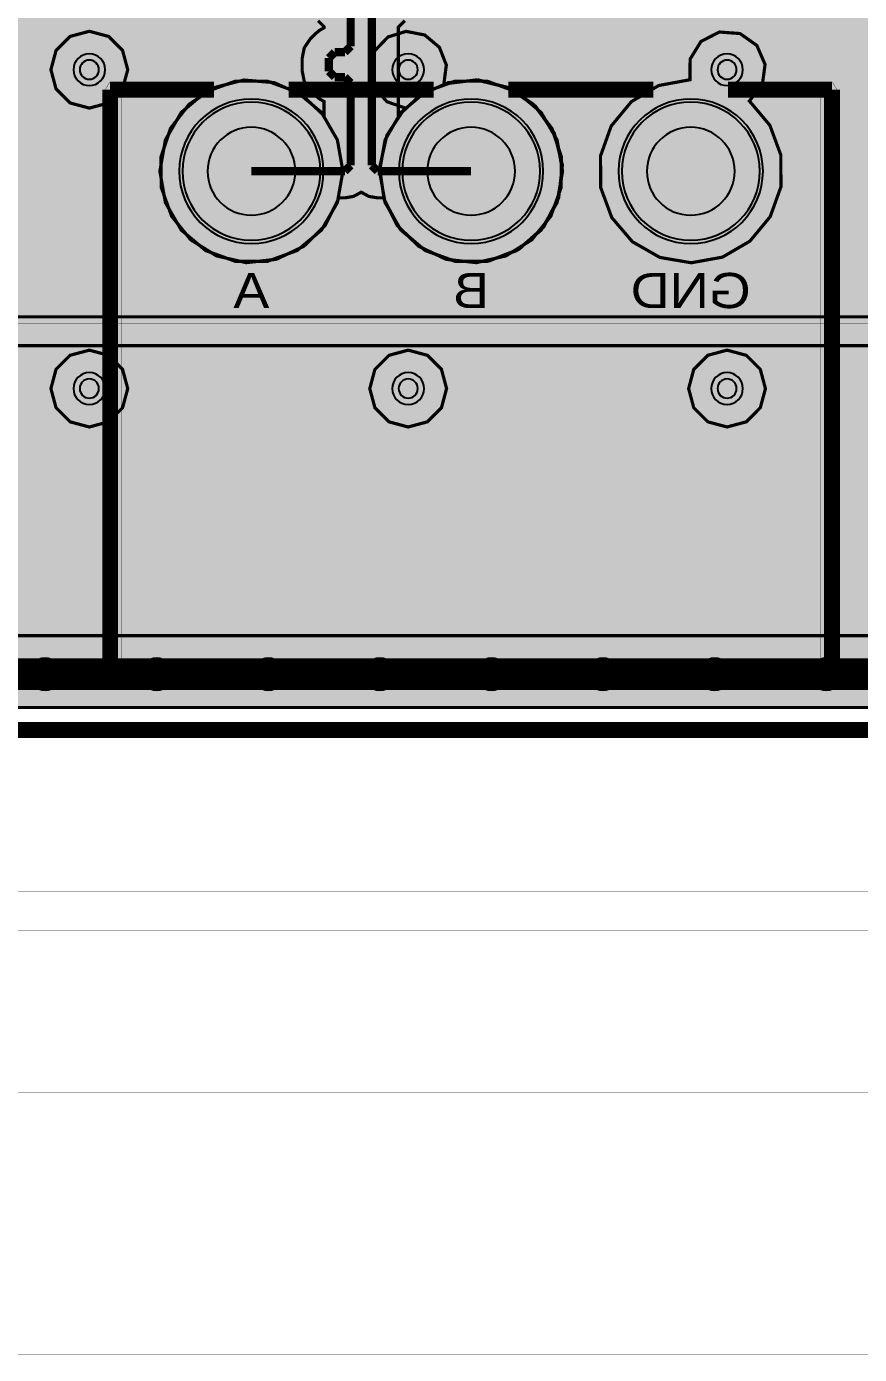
# Model space of a CAD drawing. Header units: millimetres. Extents: x -61 to 56, y -72 to 70.
# Drawn here: x -15.08 to -1.81, y -72.45 to -51.29 of the extents above; entities that cross this region are included whole.
import ezdxf
from ezdxf.enums import TextEntityAlignment as Align

# ---------------------------------------------------------------- set-up
doc = ezdxf.new("R2010")
doc.units = ezdxf.units.MM
doc.header["$MEASUREMENT"] = 0
for name, color, linetype, true_color in [('02GND', 7, 'Continuous', 0x999966), ('03POWER', 7, 'Continuous', 0x008000), ('Board-Outline-Layer', 7, 'Continuous', 0xff00ff), ('Bottom-Layer', 7, 'Continuous', 0x0000ff), ('Bottom-Paste-Mask-Layer', 7, 'Continuous', 0x800000), ('Bottom-Silkscreen-Layer', 7, 'Continuous', 0x66cc33), ('Bottom-Solder-Mask-Layer', 7, 'Continuous', 0xaa00ff), ('Document-Layer', 7, 'Continuous', 0xffffff), ('Hole-Layer', 7, 'Continuous', 0x222222), ('Multi-Layer', 7, 'Continuous', 0xc0c0c0), ('Top-Layer', 7, 'Continuous', 0xff0000), ('Top-Paste-Mask-Layer', 7, 'Continuous', 0x808080), ('Top-Silkscreen-Layer', 7, 'Continuous', 0xffcc00), ('Top-Solder-Mask-Layer', 7, 'Continuous', 0x800080)]:
    doc.layers.add(name, color=color, linetype=linetype, true_color=true_color)
doc.styles.get("Standard").update_dxf_attribs({"font": 'arial.ttf'})

msp = doc.modelspace()

# ---------------------------------------------------------------- hatches: boundary and pattern name
at = {"layer": '02GND'}
for points in [[(-49.642, 52.153), (49.642, 52.153), (49.642, -62.142), (-49.642, -62.142)], [(-12.958, -53.6), (-12.87, -54.099), (-12.617, -54.537), (-12.229, -54.863), (-11.753, -55.036), (-11.247, -55.036), (-10.771, -54.863), (-10.383, -54.537), (-10.13, -54.099), (-10.042, -53.6), (-10.13, -53.101), (-10.383, -52.663), (-10.771, -52.337), (-11.247, -52.164), (-11.753, -52.164), (-12.229, -52.337), (-12.617, -52.663), (-12.87, -53.101)], [(-9.458, -53.6), (-9.37, -54.099), (-9.117, -54.537), (-8.729, -54.863), (-8.253, -55.036), (-7.747, -55.036), (-7.271, -54.863), (-6.883, -54.537), (-6.63, -54.099), (-6.542, -53.6), (-6.63, -53.101), (-6.883, -52.663), (-7.271, -52.337), (-7.747, -52.164), (-8.253, -52.164), (-8.729, -52.337), (-9.117, -52.663), (-9.37, -53.101)]]:
    msp.add_hatch(color=256, dxfattribs=at).paths.add_polyline_path(points)
at = {"layer": '03POWER'}
for points in [[(48.499, -56.042), (48.581, -56.348), (48.806, -56.572), (49.112, -56.654), (49.418, -56.571), (49.642, -56.346), (49.642, -62.142), (44.192, -62.142), (44.393, -61.957), (44.493, -61.703), (44.472, -61.43), (45.189, -61.704), (45.95, -61.804), (46.713, -61.727), (47.438, -61.475), (48.085, -61.064), (48.62, -60.514), (49.014, -59.855), (49.245, -59.123), (49.302, -58.358), (49.18, -57.601), (48.887, -56.892), (48.438, -56.269), (47.858, -55.767), (47.177, -55.412), (46.434, -55.224), (45.666, -55.212), (44.917, -55.378), (44.226, -55.712), (43.631, -56.196), (43.164, -56.805), (42.849, -57.504), (42.704, -58.258), (42.737, -59.024), (42.946, -59.763), (43.32, -60.433), (43.838, -60.999), (-43.362, -60.999), (-43.621, -61.056), (-43.831, -61.218), (-43.953, -61.453), (-43.964, -61.718), (-43.863, -61.963), (-43.667, -62.142), (-49.642, -62.142), (-49.642, -56.582), (-49.433, -56.797), (-49.148, -56.888), (-48.853, -56.832), (-49.162, -57.541), (-49.298, -58.303), (-49.253, -59.075), (-49.03, -59.816), (-48.641, -60.484), (-48.107, -61.044), (-47.458, -61.464), (-46.728, -61.722), (-45.959, -61.803), (-45.192, -61.703), (-44.469, -61.428), (-43.83, -60.992), (-43.31, -60.419), (-42.937, -59.741), (-42.732, -58.995), (-42.707, -58.222), (-42.861, -57.464), (-43.188, -56.763), (-43.668, -56.157), (-44.277, -55.679), (-44.979, -55.356), (-45.738, -55.205), (-46.511, -55.234), (-47.256, -55.443), (-47.932, -55.818), (-48.502, -56.341), (-48.5, -56.309), (-48.499, -56.277), (-48.499, 51.315), (-19.403, 51.315), (-19.629, 51.144), (-19.755, 50.889), (-19.751, 50.604), (-19.619, 50.352), (-19.388, 50.187), (-19.658, 49.977), (-19.773, 49.655), (-19.698, 49.322), (-19.455, 49.081), (-19.684, 48.858), (-19.769, 48.551), (-19.689, 48.242), (-19.463, 48.016), (-19.155, 47.934), (-18.847, 48.018), (-18.624, 48.246), (-18.545, 48.556), (-18.633, 48.863), (-18.864, 49.083), (-18.625, 49.324), (-18.551, 49.655), (-18.665, 49.975), (-18.931, 50.185), (-18.698, 50.349), (-18.565, 50.601), (-18.56, 50.887), (-18.685, 51.143), (-18.912, 51.315), (48.426, 51.315), (48.499, 51.242)], [(22.849, 14.008), (22.931, 13.703), (23.153, 13.479), (23.457, 13.396), (23.763, 13.475), (23.763, -5.557), (23.538, -5.683), (23.384, -5.89), (23.33, -6.142), (23.384, -6.394), (23.538, -6.602), (23.763, -6.727), (23.763, -10.399), (23.491, -10.504), (23.299, -10.723), (23.23, -11.006), (23.299, -11.289), (23.491, -11.508), (23.763, -11.613), (23.763, -18.066), (15.932, -25.896), (-24.557, -25.896), (-24.694, -25.924), (-24.811, -26.001), (-28.007, -29.198), (-28.085, -29.314), (-28.112, -29.451), (-28.112, -54.99), (-28.085, -55.127), (-28.007, -55.243), (-26.976, -56.274), (-26.86, -56.352), (-26.723, -56.379), (9.142, -56.379), (9.279, -56.352), (9.395, -56.274), (10.695, -54.974), (10.772, -54.858), (10.799, -54.721), (10.799, -54.428), (11.153, -54.787), (11.608, -55.005), (12.11, -55.054), (12.599, -54.929), (13.016, -54.646), (13.312, -54.237), (13.45, -53.752), (13.415, -53.249), (13.211, -52.788), (12.862, -52.424), (12.41, -52.201), (11.908, -52.145), (11.917, -51.857), (11.794, -51.597), (11.565, -51.422), (11.281, -51.371), (11.006, -51.456), (10.799, -51.657), (10.799, -47.227), (10.995, -47.422), (11.255, -47.511), (11.529, -47.477), (11.76, -47.326), (11.901, -47.089), (11.924, -46.815), (12.235, -46.82), (12.508, -46.673), (12.674, -46.41), (12.689, -46.1), (12.55, -45.822), (12.293, -45.648), (11.983, -45.623), (11.701, -45.753), (11.519, -46.004), (11.484, -46.313), (11.224, -46.297), (10.981, -46.391), (10.799, -46.577), (10.799, -44.634), (11.028, -44.409), (11.112, -44.1), (11.028, -43.791), (10.799, -43.566), (10.799, -42.147), (11.028, -42.361), (11.331, -42.434), (11.632, -42.348), (11.85, -42.124), (11.93, -41.822), (11.85, -41.52), (11.632, -41.296), (11.331, -41.21), (11.028, -41.283), (10.799, -41.497), (10.799, -38.045), (11.003, -37.842), (11.303, -37.861), (11.576, -37.736), (11.756, -37.495), (11.8, -37.198), (21.822, -37.198), (21.96, -37.171), (22.076, -37.093), (32.363, -26.806), (32.441, -26.689), (32.468, -26.552), (32.468, -12.211), (32.787, -12.141), (33.025, -11.915), (33.112, -11.6), (33.025, -11.285), (32.787, -11.06), (32.468, -10.989), (32.468, -8.389), (32.648, -8.173), (32.712, -7.9), (32.648, -7.627), (32.468, -7.411), (32.468, -5.357), (32.807, -5.305), (33.066, -5.08), (33.162, -4.75), (33.066, -4.42), (32.807, -4.195), (32.468, -4.143), (32.468, -2.011), (32.714, -1.974), (32.925, -1.841), (33.065, -1.635), (33.112, -1.391), (33.058, -1.148), (32.911, -0.946), (33.061, -0.745), (33.117, -0.501), (33.07, -0.254), (32.929, -0.047), (32.716, 0.086), (32.468, 0.122), (32.468, 3.331), (32.469, 3.354), (32.47, 3.377), (32.469, 3.4), (32.468, 3.422), (32.468, 16.054), (32.441, 16.191), (32.363, 16.308), (30.904, 17.766), (31.094, 18.043), (31.109, 18.378), (30.946, 18.671), (30.652, 18.834), (30.317, 18.817), (30.041, 18.627), (29.934, 18.688), (29.813, 18.709), (26.824, 18.709), (27.107, 18.822), (27.3, 19.057), (27.357, 19.356), (27.262, 19.645), (27.04, 19.853), (26.746, 19.928), (26.451, 19.853), (26.229, 19.645), (26.135, 19.356), (26.191, 19.057), (26.385, 18.822), (26.667, 18.709), (26.105, 18.709), (25.968, 18.682), (25.852, 18.604), (23.868, 16.62), (23.79, 16.504), (23.763, 16.367), (23.763, 14.541), (23.457, 14.62), (23.153, 14.537), (22.931, 14.313)], [(-26.538, -33.5), (-26.615, -33.203), (-26.826, -32.981), (-27.119, -32.889), (-27.419, -32.95), (-27.652, -33.15), (-27.652, -29.493), (-24.845, -26.686), (-24.698, -26.99), (-24.413, -27.17), (-24.076, -27.171), (-23.789, -26.994), (-23.64, -26.692), (-23.673, -26.356), (-14.651, -26.356), (-14.69, -26.649), (-14.588, -26.926), (-14.368, -27.123), (-14.082, -27.194), (-13.795, -27.123), (-13.575, -26.926), (-13.473, -26.649), (-13.513, -26.356), (-4.491, -26.356), (-4.53, -26.649), (-4.428, -26.926), (-4.208, -27.123), (-3.922, -27.194), (-3.635, -27.123), (-3.415, -26.926), (-3.313, -26.649), (-3.353, -26.356), (0.589, -26.356), (0.55, -26.649), (0.652, -26.926), (0.872, -27.123), (1.158, -27.194), (1.445, -27.123), (1.665, -26.926), (1.767, -26.649), (1.727, -26.356), (10.749, -26.356), (10.71, -26.649), (10.812, -26.926), (11.032, -27.123), (11.318, -27.194), (11.605, -27.123), (11.825, -26.926), (11.927, -26.649), (11.887, -26.356), (16.081, -26.356), (16.12, -26.348), (16.153, -26.326), (16.693, -25.786), (16.857, -26.052), (17.13, -26.202), (17.442, -26.198), (17.712, -26.041), (17.869, -25.772), (17.873, -25.46), (17.722, -25.186), (17.456, -25.023), (20.875, -21.604), (21.016, -21.903), (21.292, -22.085), (21.623, -22.097), (21.911, -21.935), (22.073, -21.646), (22.061, -21.316), (21.88, -21.04), (21.581, -20.898), (24.193, -18.286), (24.215, -18.253), (24.223, -18.214), (24.223, -11.485), (24.393, -11.272), (24.454, -11.006), (24.393, -10.74), (24.223, -10.527), (24.223, -6.686), (24.465, -6.461), (24.554, -6.142), (24.465, -5.824), (24.223, -5.598), (24.223, 0.118), (24.536, -0.009), (24.868, 0.05), (25.119, 0.275), (25.212, 0.6), (25.119, 0.925), (24.868, 1.15), (24.536, 1.209), (24.223, 1.082), (24.223, 4.317), (24.461, 4.137), (24.756, 4.09), (25.038, 4.19), (25.239, 4.41), (25.312, 4.7), (25.239, 4.99), (25.038, 5.21), (24.756, 5.31), (24.461, 5.263), (24.223, 5.083), (24.223, 16.325), (26.147, 18.249), (29.771, 18.249), (29.916, 18.105), (30.08, 17.805), (30.38, 17.64), (32.008, 16.012), (32.008, 14.546), (31.729, 14.664), (31.427, 14.633), (31.177, 14.461), (31.04, 14.19), (30.75, 14.208), (30.484, 14.091), (30.302, 13.864), (30.246, 13.578), (30.327, 13.299), (30.529, 13.089), (30.805, 12.996), (31.092, 13.04), (31.327, 13.213), (31.455, 13.474), (31.743, 13.455), (32.008, 13.571), (32.008, 9.466), (31.696, 9.588), (31.366, 9.526), (31.118, 9.301), (31.026, 8.978), (31.118, 8.656), (31.366, 8.43), (31.696, 8.369), (32.008, 8.49), (32.008, 3.97), (31.732, 3.976), (31.482, 3.86), (31.308, 3.646), (31.245, 3.377), (31.308, 3.108), (31.482, 2.894), (31.732, 2.778), (32.008, 2.783), (32.008, -0.131), (31.906, -0.362), (31.906, -0.615), (32.008, -0.846), (32.008, -1.036), (31.902, -1.271), (31.902, -1.529), (32.008, -1.764), (32.008, -4.465), (31.956, -4.603), (31.938, -4.75), (31.956, -4.897), (32.008, -5.035), (32.008, -7.295), (31.742, -7.403), (31.555, -7.621), (31.488, -7.9), (31.555, -8.179), (31.742, -8.397), (32.008, -8.505), (32.008, -10.854), (31.704, -10.733), (31.382, -10.786), (31.132, -10.997), (31.027, -11.307), (31.096, -11.626), (31.32, -11.865), (31.634, -11.954), (31.95, -11.869), (31.977, -11.918), (32.008, -11.964), (32.008, -15.934), (31.696, -15.812), (31.366, -15.874), (31.118, -16.099), (31.026, -16.422), (31.118, -16.744), (31.366, -16.97), (31.696, -17.031), (32.008, -16.91), (32.008, -26.51), (21.78, -36.738), (11.512, -36.738), (11.263, -36.651), (11, -36.678), (10.773, -36.812), (10.623, -37.03), (10.58, -37.29), (10.649, -37.545), (10.369, -37.825), (10.347, -37.858), (10.34, -37.897), (10.34, -39.211), (10.12, -38.978), (9.812, -38.888), (9.501, -38.966), (9.272, -39.191), (9.188, -39.5), (9.272, -39.81), (9.501, -40.034), (9.812, -40.112), (10.12, -40.022), (10.34, -39.789), (10.34, -43.509), (10.106, -43.632), (9.945, -43.842), (9.888, -44.1), (9.945, -44.358), (10.106, -44.568), (10.34, -44.691), (10.34, -54.679), (9.1, -55.919), (-26.681, -55.919), (-27.652, -54.948), (-27.652, -33.85), (-27.419, -34.05), (-27.119, -34.111), (-26.826, -34.019), (-26.615, -33.797)], [(-14.694, -51.982), (-14.612, -52.288), (-14.388, -52.512), (-14.082, -52.594), (-13.776, -52.512), (-13.552, -52.288), (-13.47, -51.982), (-13.552, -51.676), (-13.776, -51.452), (-14.082, -51.37), (-14.388, -51.452), (-14.612, -51.676)], [(-7.233, -54.84), (-6.844, -54.489), (-6.605, -54.023), (-6.545, -53.503), (-6.673, -52.995), (-6.973, -52.565), (-7.404, -52.269), (-7.913, -52.145), (-8.433, -52.208), (-8.394, -51.907), (-8.505, -51.625), (-8.737, -51.43), (-9.035, -51.371), (-9.324, -51.461), (-9.534, -51.68), (-9.614, -51.973), (-9.543, -52.267), (-9.34, -52.492), (-9.054, -52.592), (-9.342, -53.029), (-9.457, -53.54), (-9.384, -54.058), (-9.133, -54.518), (-8.736, -54.859), (-8.244, -55.038), (-7.72, -55.031)], [(-4.991, -54.973), (-4.492, -55.058), (-3.994, -54.968), (-3.557, -54.713), (-3.234, -54.323), (-3.063, -53.847), (-3.065, -53.341), (-3.24, -52.867), (-3.566, -52.48), (-3.36, -52.224), (-3.316, -51.898), (-3.447, -51.596), (-3.716, -51.406), (-4.044, -51.382), (-4.337, -51.532), (-4.51, -51.813), (-4.513, -52.142), (-5.01, -52.234), (-5.446, -52.491), (-5.768, -52.881), (-5.938, -53.357), (-5.934, -53.863), (-5.758, -54.338), (-5.43, -54.723)], [(-12.958, -53.6), (-12.87, -54.099), (-12.617, -54.537), (-12.229, -54.863), (-11.753, -55.036), (-11.247, -55.036), (-10.771, -54.863), (-10.383, -54.537), (-10.13, -54.099), (-10.042, -53.6), (-10.13, -53.101), (-10.383, -52.663), (-10.771, -52.337), (-11.247, -52.164), (-11.753, -52.164), (-12.229, -52.337), (-12.617, -52.663), (-12.87, -53.101)], [(-14.694, -57.062), (-14.612, -57.368), (-14.388, -57.592), (-14.082, -57.674), (-13.776, -57.592), (-13.552, -57.368), (-13.47, -57.062), (-13.552, -56.756), (-13.776, -56.532), (-14.082, -56.45), (-14.388, -56.532), (-14.612, -56.756)], [(-9.614, -57.062), (-9.532, -57.368), (-9.308, -57.592), (-9.002, -57.674), (-8.696, -57.592), (-8.472, -57.368), (-8.39, -57.062), (-8.472, -56.756), (-8.696, -56.532), (-9.002, -56.45), (-9.308, -56.532), (-9.532, -56.756)], [(-4.534, -57.062), (-4.452, -57.368), (-4.228, -57.592), (-3.922, -57.674), (-3.616, -57.592), (-3.392, -57.368), (-3.31, -57.062), (-3.392, -56.756), (-3.616, -56.532), (-3.922, -56.45), (-4.228, -56.532), (-4.452, -56.756)]]:
    msp.add_hatch(color=256, dxfattribs=at).paths.add_polyline_path(points)
at = {"layer": 'Bottom-Layer'}
for points in [[(-49.642, -62.142), (-49.642, 52.153), (49.642, 52.153), (49.642, -62.142)], [(-12.958, -53.6), (-12.87, -54.099), (-12.617, -54.537), (-12.229, -54.863), (-11.753, -55.036), (-11.247, -55.036), (-10.771, -54.863), (-10.383, -54.537), (-10.13, -54.099), (-10.042, -53.6), (-10.13, -53.101), (-10.383, -52.663), (-10.771, -52.337), (-11.247, -52.164), (-11.753, -52.164), (-12.229, -52.337), (-12.617, -52.663), (-12.87, -53.101)], [(-9.458, -53.6), (-9.37, -54.099), (-9.117, -54.537), (-8.729, -54.863), (-8.253, -55.036), (-7.747, -55.036), (-7.271, -54.863), (-6.883, -54.537), (-6.63, -54.099), (-6.542, -53.6), (-6.63, -53.101), (-6.883, -52.663), (-7.271, -52.337), (-7.747, -52.164), (-8.253, -52.164), (-8.729, -52.337), (-9.117, -52.663), (-9.37, -53.101)], [(-12.6, -53.6, 1), (-10.4, -53.6, 1)], [(-9.1, -53.6, 1), (-6.9, -53.6, 1)], [(-5.6, -53.6, 1), (-3.4, -53.6, 1)]]:
    msp.add_hatch(color=256, dxfattribs=at).paths.add_polyline_path(points)
at = {"layer": 'Bottom-Paste-Mask-Layer'}
for points in [[(-12.6, -53.6, 1), (-10.4, -53.6, 1)], [(-9.1, -53.6, 1), (-6.9, -53.6, 1)], [(-5.6, -53.6, 1), (-3.4, -53.6, 1)]]:
    msp.add_hatch(color=256, dxfattribs=at).paths.add_polyline_path(points)
at = {"layer": 'Bottom-Solder-Mask-Layer'}
for points in [[(-12.651, -53.6, 1), (-10.349, -53.6, 1)], [(-9.151, -53.6, 1), (-6.849, -53.6, 1)], [(-5.651, -53.6, 1), (-3.349, -53.6, 1)]]:
    msp.add_hatch(color=256, dxfattribs=at).paths.add_polyline_path(points)
at = {"layer": 'Document-Layer'}
msp.add_hatch(color=256, dxfattribs=at).paths.add_polyline_path([(-13.573, -52.3), (-13.573, -61.373), (-2.427, -61.373), (-2.427, -52.3), (-2.364, -52.19), (-2.237, -52.19), (-2.173, -52.3), (-2.173, -61.5), (-2.21, -61.59), (-2.3, -61.627), (-13.7, -61.627), (-13.79, -61.59), (-13.827, -61.5), (-13.827, -52.3), (-13.764, -52.19), (-13.637, -52.19)])
msp.add_hatch(color=256, dxfattribs=at).paths.add_polyline_path([(-13.573, -52.3), (-13.573, -61.373), (-2.427, -61.373), (-2.427, -52.3), (-2.364, -52.19), (-2.237, -52.19), (-2.173, -52.3), (-2.173, -61.5), (-2.21, -61.59), (-2.3, -61.627), (-13.7, -61.627), (-13.79, -61.59), (-13.827, -61.5), (-13.827, -52.3), (-13.764, -52.19), (-13.637, -52.19)])
at = {"layer": 'Hole-Layer'}
for points in [[(-12.2, -53.6, 1), (-10.8, -53.6, 1)], [(-8.7, -53.6, 1), (-7.3, -53.6, 1)], [(-5.2, -53.6, 1), (-3.8, -53.6, 1)]]:
    msp.add_hatch(color=256, dxfattribs=at).paths.add_polyline_path(points)
at = {"layer": 'Multi-Layer'}
for points in [[(-12.6, -53.6, 1), (-10.4, -53.6, 1)], [(-12.6, -53.6, 1), (-10.4, -53.6, 1)], [(-12.6, -53.6, 1), (-10.4, -53.6, 1)], [(-9.1, -53.6, 1), (-6.9, -53.6, 1)], [(-9.1, -53.6, 1), (-6.9, -53.6, 1)], [(-9.1, -53.6, 1), (-6.9, -53.6, 1)], [(-5.6, -53.6, 1), (-3.4, -53.6, 1)], [(-5.6, -53.6, 1), (-3.4, -53.6, 1)], [(-5.6, -53.6, 1), (-3.4, -53.6, 1)]]:
    msp.add_hatch(color=256, dxfattribs=at).paths.add_polyline_path(points)
at = {"layer": 'Top-Layer'}
for points in [[(-49.642, -62.142), (-49.642, 52.153), (49.642, 52.153), (49.642, -62.142)], [(-10.788, -48.634), (-10.756, -48.796), (-10.664, -48.934), (-10.368, -49.229), (-10.368, -49.416), (-10.438, -49.485), (-11.096, -49.485), (-11.275, -49.533), (-11.406, -49.664), (-11.454, -49.843), (-11.454, -50.843), (-11.406, -51.022), (-11.275, -51.153), (-11.096, -51.201), (-10.438, -51.201), (-10.342, -51.297), (-10.342, -51.314), (-10.411, -51.353), (-10.473, -51.403), (-10.566, -51.497), (-10.658, -51.634), (-10.69, -51.797), (-10.69, -52.006), (-10.658, -52.168), (-10.566, -52.306), (-10.473, -52.399), (-10.411, -52.45), (-10.342, -52.488), (-10.342, -52.714), (-10.696, -52.384), (-11.138, -52.188), (-11.62, -52.147), (-12.089, -52.266), (-12.493, -52.533), (-12.788, -52.917), (-12.941, -53.376), (-12.935, -53.86), (-12.771, -54.315), (-12.467, -54.692), (-12.056, -54.948), (-11.585, -55.056), (-11.104, -55.003), (-10.666, -54.796), (-10.321, -54.458), (-10.105, -54.024), (-10.011, -54.024), (-9.873, -54.001), (-9.75, -53.934), (-9.627, -54.001), (-9.489, -54.024), (-9.395, -54.024), (-9.18, -54.458), (-8.834, -54.796), (-8.397, -55.003), (-7.915, -55.056), (-7.444, -54.948), (-7.033, -54.692), (-6.729, -54.315), (-6.565, -53.86), (-6.559, -53.376), (-6.712, -52.917), (-7.007, -52.533), (-7.411, -52.266), (-7.88, -52.147), (-8.362, -52.188), (-8.805, -52.384), (-9.158, -52.714), (-9.158, -51.305), (-9.054, -51.201), (-8.396, -51.201), (-8.217, -51.153), (-8.086, -51.022), (-8.038, -50.843), (-8.038, -49.843), (-8.086, -49.664), (-8.217, -49.533), (-8.396, -49.485), (-9.054, -49.485), (-9.124, -49.416), (-9.124, -49.229), (-8.828, -48.934), (-8.736, -48.796), (-8.704, -48.634), (-8.704, -47.247), (-8.334, -47.247), (-8.155, -47.199), (-8.024, -47.068), (-7.976, -46.889), (-7.976, -45.512), (-8.024, -45.333), (-8.155, -45.201), (-8.334, -45.153), (-9.193, -45.153), (-9.193, -44.68), (-8.783, -44.896), (-8.325, -44.962), (-7.872, -44.871), (-7.475, -44.632), (-7.182, -44.274), (-7.182, -44.605), (-7.134, -44.784), (-7.003, -44.915), (-6.823, -44.963), (-4.823, -44.963), (-4.644, -44.915), (-4.513, -44.784), (-4.465, -44.605), (-4.465, -42.605), (-4.513, -42.426), (-4.644, -42.295), (-4.823, -42.247), (-6.823, -42.247), (-7.003, -42.295), (-7.134, -42.426), (-7.182, -42.605), (-7.182, -42.936), (-7.468, -42.584), (-7.854, -42.346), (-8.297, -42.248), (-8.747, -42.302), (-9.154, -42.501), (-9.154, -42.114), (-8.855, -42.064), (-8.612, -41.883), (-8.476, -41.612), (-8.334, -41.891), (-8.077, -42.072), (-7.766, -42.112), (-7.473, -42.002), (-7.264, -41.768), (-7.189, -41.464), (-7.189, -41.419), (-7.176, -41.407), (-7.162, -41.394), (-6.091, -40.322), (-5.425, -40.322), (-5.191, -40.236), (-5.071, -40.017), (-5.033, -40.017), (-4.704, -39.942), (-4.44, -39.732), (-4.293, -39.428), (-4.293, -39.091), (-4.44, -38.787), (-4.704, -38.576), (-5.033, -38.501), (-5.071, -38.501), (-5.191, -38.283), (-5.425, -38.196), (-6.775, -38.196), (-6.954, -38.244), (-7.085, -38.375), (-7.133, -38.554), (-7.133, -39.22), (-7.571, -39.658), (-7.851, -39.6), (-8.129, -39.667), (-8.352, -39.846), (-8.476, -40.103), (-8.641, -39.8), (-8.938, -39.623), (-9.284, -39.623), (-9.581, -39.8), (-9.746, -40.103), (-9.889, -39.824), (-10.145, -39.644), (-10.456, -39.604), (-10.749, -39.714), (-10.958, -39.948), (-11.033, -40.252), (-11.033, -41.464), (-10.939, -41.802), (-10.682, -42.042), (-10.338, -42.114), (-10.338, -42.558), (-11.238, -42.558), (-11.417, -42.606), (-11.548, -42.737), (-11.596, -42.916), (-11.596, -44.293), (-11.548, -44.472), (-11.417, -44.603), (-11.238, -44.651), (-10.376, -44.651), (-10.376, -45.153), (-11.266, -45.153), (-11.445, -45.201), (-11.576, -45.333), (-11.624, -45.512), (-11.624, -46.889), (-11.576, -47.068), (-11.445, -47.199), (-11.266, -47.247), (-10.788, -47.247)], [(-12.6, -53.6, 1), (-10.4, -53.6, 1)], [(-9.1, -53.6, 1), (-6.9, -53.6, 1)], [(-5.6, -53.6, 1), (-3.4, -53.6, 1)]]:
    msp.add_hatch(color=256, dxfattribs=at).paths.add_polyline_path(points)
at = {"layer": 'Top-Paste-Mask-Layer'}
for points in [[(-12.6, -53.6, 1), (-10.4, -53.6, 1)], [(-9.1, -53.6, 1), (-6.9, -53.6, 1)], [(-5.6, -53.6, 1), (-3.4, -53.6, 1)]]:
    msp.add_hatch(color=256, dxfattribs=at).paths.add_polyline_path(points)
at = {"layer": 'Top-Solder-Mask-Layer'}
for points in [[(-12.651, -53.6, 1), (-10.349, -53.6, 1)], [(-9.151, -53.6, 1), (-6.849, -53.6, 1)], [(-5.651, -53.6, 1), (-3.349, -53.6, 1)]]:
    msp.add_hatch(color=256, dxfattribs=at).paths.add_polyline_path(points)

# ---------------------------------------------------------------- linework, layer by layer
at = {"layer": '02GND'}
for points, const_width in [([(-55.987, -65.689), (-55.987, 65.092), (56.11, 65.092), (56.11, -65.689)], 0.00508), ([(-49.642, 52.153), (49.642, 52.153), (49.642, -62.142), (-49.642, -62.142)], 0.0508), ([(-12.958, -53.6), (-12.87, -54.099), (-12.617, -54.537), (-12.229, -54.863), (-11.753, -55.036), (-11.247, -55.036), (-10.771, -54.863), (-10.383, -54.537), (-10.13, -54.099), (-10.042, -53.6), (-10.13, -53.101), (-10.383, -52.663), (-10.771, -52.337), (-11.247, -52.164), (-11.753, -52.164), (-12.229, -52.337), (-12.617, -52.663), (-12.87, -53.101)], 0.0508), ([(-9.458, -53.6), (-9.37, -54.099), (-9.117, -54.537), (-8.729, -54.863), (-8.253, -55.036), (-7.747, -55.036), (-7.271, -54.863), (-6.883, -54.537), (-6.63, -54.099), (-6.542, -53.6), (-6.63, -53.101), (-6.883, -52.663), (-7.271, -52.337), (-7.747, -52.164), (-8.253, -52.164), (-8.729, -52.337), (-9.117, -52.663), (-9.37, -53.101)], 0.0508)]:
    msp.add_lwpolyline(points, close=True, dxfattribs=dict(at, const_width=const_width))
at = {"layer": '03POWER'}
for points, const_width in [([(-61.075, -68.281), (-61.075, 70.393), (53.654, 70.393), (53.654, -68.281)], 0.00508), ([(-27.754, -29.451), (-24.557, -26.255), (16.081, -26.255), (24.121, -18.214), (24.121, 16.367), (26.105, 18.351), (29.813, 18.351), (32.11, 16.054), (32.11, -26.552), (21.822, -36.84), (11.498, -36.84), (10.441, -37.897), (10.441, -54.721), (9.142, -56.021), (-26.723, -56.021), (-27.754, -54.99)], 0.00508), ([(-14.694, -51.982), (-14.612, -52.288), (-14.388, -52.512), (-14.082, -52.594), (-13.776, -52.512), (-13.552, -52.288), (-13.47, -51.982), (-13.552, -51.676), (-13.776, -51.452), (-14.082, -51.37), (-14.388, -51.452), (-14.612, -51.676)], 0.0508), ([(-7.233, -54.84), (-6.844, -54.489), (-6.605, -54.023), (-6.545, -53.503), (-6.673, -52.995), (-6.973, -52.565), (-7.404, -52.269), (-7.913, -52.145), (-8.433, -52.208), (-8.394, -51.907), (-8.505, -51.625), (-8.737, -51.43), (-9.035, -51.371), (-9.324, -51.461), (-9.534, -51.68), (-9.614, -51.973), (-9.543, -52.267), (-9.34, -52.492), (-9.054, -52.592), (-9.342, -53.029), (-9.457, -53.54), (-9.384, -54.058), (-9.133, -54.518), (-8.736, -54.859), (-8.244, -55.038), (-7.72, -55.031)], 0.0508), ([(-4.991, -54.973), (-4.492, -55.058), (-3.994, -54.968), (-3.557, -54.713), (-3.234, -54.323), (-3.063, -53.847), (-3.065, -53.341), (-3.24, -52.867), (-3.566, -52.48), (-3.36, -52.224), (-3.316, -51.898), (-3.447, -51.596), (-3.716, -51.406), (-4.044, -51.382), (-4.337, -51.532), (-4.51, -51.813), (-4.513, -52.142), (-5.01, -52.234), (-5.446, -52.491), (-5.768, -52.881), (-5.938, -53.357), (-5.934, -53.863), (-5.758, -54.338), (-5.43, -54.723)], 0.0508), ([(-12.958, -53.6), (-12.87, -54.099), (-12.617, -54.537), (-12.229, -54.863), (-11.753, -55.036), (-11.247, -55.036), (-10.771, -54.863), (-10.383, -54.537), (-10.13, -54.099), (-10.042, -53.6), (-10.13, -53.101), (-10.383, -52.663), (-10.771, -52.337), (-11.247, -52.164), (-11.753, -52.164), (-12.229, -52.337), (-12.617, -52.663), (-12.87, -53.101)], 0.0508), ([(-14.694, -57.062), (-14.612, -57.368), (-14.388, -57.592), (-14.082, -57.674), (-13.776, -57.592), (-13.552, -57.368), (-13.47, -57.062), (-13.552, -56.756), (-13.776, -56.532), (-14.082, -56.45), (-14.388, -56.532), (-14.612, -56.756)], 0.0508), ([(-9.614, -57.062), (-9.532, -57.368), (-9.308, -57.592), (-9.002, -57.674), (-8.696, -57.592), (-8.472, -57.368), (-8.39, -57.062), (-8.472, -56.756), (-8.696, -56.532), (-9.002, -56.45), (-9.308, -56.532), (-9.532, -56.756)], 0.0508), ([(-4.534, -57.062), (-4.452, -57.368), (-4.228, -57.592), (-3.922, -57.674), (-3.616, -57.592), (-3.392, -57.368), (-3.31, -57.062), (-3.392, -56.756), (-3.616, -56.532), (-3.922, -56.45), (-4.228, -56.532), (-4.452, -56.756)], 0.0508)]:
    msp.add_lwpolyline(points, close=True, dxfattribs=dict(at, const_width=const_width))
for points, const_width in [([(15.932, -25.896), (-24.557, -25.896), (-24.694, -25.924), (-24.811, -26.001), (-28.007, -29.198), (-28.085, -29.314), (-28.112, -29.451), (-28.112, -54.99), (-28.085, -55.127), (-28.007, -55.243), (-26.976, -56.274), (-26.86, -56.352), (-26.723, -56.379), (9.142, -56.379)], 0.0508), ([(9.1, -55.919), (-26.681, -55.919), (-27.652, -54.948)], 0.0508), ([(43.838, -60.999), (-43.362, -60.999)], 0.0508), ([(-16.565, -61.611), (-14.787, -61.611)], 0.508), ([(-14.787, -61.611), (-13.009, -61.611)], 0.508), ([(-13.009, -61.611), (-11.231, -61.611)], 0.508), ([(-11.231, -61.611), (-9.453, -61.611)], 0.508), ([(-9.453, -61.611), (-7.675, -61.611)], 0.508), ([(-7.675, -61.611), (-5.897, -61.611)], 0.508), ([(-5.897, -61.611), (-4.119, -61.611)], 0.508), ([(-4.119, -61.611), (-2.341, -61.611)], 0.508), ([(-2.341, -61.611), (-0.563, -61.611)], 0.508)]:
    msp.add_lwpolyline(points, dxfattribs=dict(at, const_width=const_width))
at = {"layer": 'Board-Outline-Layer', "const_width": 0.254}
msp.add_lwpolyline([(-50, -62.5), (-50, 62.5), (50, 62.5), (50, -62.5)], close=True, dxfattribs=at)
at = {"layer": 'Bottom-Layer'}
for points, const_width in [([(-54.628, -65.079), (-54.628, 58.07), (53.522, 58.07), (53.522, -65.079)], 0.00508), ([(-49.642, -62.142), (-49.642, 52.153), (49.642, 52.153), (49.642, -62.142)], 0.0508), ([(-12.958, -53.6), (-12.87, -54.099), (-12.617, -54.537), (-12.229, -54.863), (-11.753, -55.036), (-11.247, -55.036), (-10.771, -54.863), (-10.383, -54.537), (-10.13, -54.099), (-10.042, -53.6), (-10.13, -53.101), (-10.383, -52.663), (-10.771, -52.337), (-11.247, -52.164), (-11.753, -52.164), (-12.229, -52.337), (-12.617, -52.663), (-12.87, -53.101)], 0.0508), ([(-9.458, -53.6), (-9.37, -54.099), (-9.117, -54.537), (-8.729, -54.863), (-8.253, -55.036), (-7.747, -55.036), (-7.271, -54.863), (-6.883, -54.537), (-6.63, -54.099), (-6.542, -53.6), (-6.63, -53.101), (-6.883, -52.663), (-7.271, -52.337), (-7.747, -52.164), (-8.253, -52.164), (-8.729, -52.337), (-9.117, -52.663), (-9.37, -53.101)], 0.0508)]:
    msp.add_lwpolyline(points, close=True, dxfattribs=dict(at, const_width=const_width))
for points in [[(-12.6, -53.6, 1), (-10.4, -53.6, 1)], [(-5.6, -53.6, 1), (-3.4, -53.6, 1)]]:
    msp.add_lwpolyline(points, format="xyb", close=True, dxfattribs=at)
msp.add_lwpolyline([(-9.1, -53.6, 1), (-6.9, -53.6), (-6.9, -53.6, 1), (-9.1, -53.6)], format="xyb", dxfattribs=at)
at = {"layer": 'Bottom-Paste-Mask-Layer'}
for points in [[(-12.6, -53.6, 1), (-10.4, -53.6, 1)], [(-5.6, -53.6, 1), (-3.4, -53.6, 1)]]:
    msp.add_lwpolyline(points, format="xyb", close=True, dxfattribs=at)
msp.add_lwpolyline([(-9.1, -53.6, 1), (-6.9, -53.6), (-6.9, -53.6, 1), (-9.1, -53.6)], format="xyb", dxfattribs=at)
at = {"layer": 'Bottom-Solder-Mask-Layer'}
msp.add_lwpolyline([(-12.651, -53.6, 1), (-10.349, -53.6, 1)], format="xyb", close=True, dxfattribs=at)
for points in [[(-9.151, -53.6, 1), (-6.849, -53.6), (-6.849, -53.6, 1), (-9.151, -53.6)], [(-5.651, -53.6, 1), (-3.349, -53.6), (-3.349, -53.6, 1), (-5.651, -53.6)]]:
    msp.add_lwpolyline(points, format="xyb", dxfattribs=at)
at = {"layer": 'Document-Layer', "const_width": 0.00508}
msp.add_lwpolyline([(-13.573, -52.3), (-13.573, -61.373), (-2.427, -61.373), (-2.427, -52.3), (-2.364, -52.19), (-2.237, -52.19), (-2.173, -52.3), (-2.173, -61.5), (-2.21, -61.59), (-2.3, -61.627), (-13.7, -61.627), (-13.79, -61.59), (-13.827, -61.5), (-13.827, -52.3), (-13.764, -52.19), (-13.637, -52.19)], close=True, dxfattribs=at)
msp.add_lwpolyline([(-13.573, -52.3), (-13.573, -61.373), (-2.427, -61.373), (-2.427, -52.3), (-2.364, -52.19), (-2.237, -52.19), (-2.173, -52.3), (-2.173, -61.5), (-2.21, -61.59), (-2.3, -61.627), (-13.7, -61.627), (-13.79, -61.59), (-13.827, -61.5), (-13.827, -52.3), (-13.764, -52.19), (-13.637, -52.19)], close=True, dxfattribs=at)
at = {"layer": 'Hole-Layer'}
for points in [[(-14.234, -51.982, 1), (-13.929, -51.982), (-13.929, -51.982, 1), (-14.234, -51.982)], [(-9.154, -51.982, 1), (-8.849, -51.982), (-8.849, -51.982, 1), (-9.154, -51.982)], [(-4.074, -51.982, 1), (-3.769, -51.982), (-3.769, -51.982, 1), (-4.074, -51.982)], [(-12.2, -53.6, 1), (-10.8, -53.6), (-10.8, -53.6, 1), (-12.2, -53.6)], [(-14.234, -57.062, 1), (-13.929, -57.062), (-13.929, -57.062, 1), (-14.234, -57.062)], [(-9.154, -57.062, 1), (-8.849, -57.062), (-8.849, -57.062, 1), (-9.154, -57.062)], [(-4.074, -57.062, 1), (-3.769, -57.062), (-3.769, -57.062, 1), (-4.074, -57.062)], [(-14.939, -61.611, 1), (-14.634, -61.611), (-14.634, -61.611, 1), (-14.939, -61.611)], [(-13.161, -61.611, 1), (-12.856, -61.611), (-12.856, -61.611, 1), (-13.161, -61.611)], [(-11.383, -61.611, 1), (-11.078, -61.611), (-11.078, -61.611, 1), (-11.383, -61.611)], [(-9.605, -61.611, 1), (-9.3, -61.611), (-9.3, -61.611, 1), (-9.605, -61.611)], [(-2.493, -61.611, 1), (-2.188, -61.611), (-2.188, -61.611, 1), (-2.493, -61.611)]]:
    msp.add_lwpolyline(points, format="xyb", dxfattribs=at)
for points in [[(-8.7, -53.6, 1), (-7.3, -53.6, 1)], [(-5.2, -53.6, 1), (-3.8, -53.6, 1)], [(-7.827, -61.611, 1), (-7.522, -61.611, 1)], [(-6.049, -61.611, 1), (-5.744, -61.611, 1)], [(-4.271, -61.611, 1), (-3.966, -61.611, 1)]]:
    msp.add_lwpolyline(points, format="xyb", close=True, dxfattribs=at)
at = {"layer": 'Multi-Layer'}
for points in [[(-14.336, -51.982, 1), (-13.828, -51.982, 1)], [(-9.256, -51.982, 1), (-8.748, -51.982, 1)], [(-4.176, -51.982, 1), (-3.668, -51.982, 1)], [(-12.6, -53.6, 1), (-10.4, -53.6, 1)], [(-12.6, -53.6, 1), (-10.4, -53.6, 1)], [(-12.6, -53.6, 1), (-10.4, -53.6, 1)], [(-5.6, -53.6, 1), (-3.4, -53.6, 1)], [(-5.6, -53.6, 1), (-3.4, -53.6, 1)], [(-5.6, -53.6, 1), (-3.4, -53.6, 1)], [(-14.336, -57.062, 1), (-13.828, -57.062, 1)], [(-9.256, -57.062, 1), (-8.748, -57.062, 1)], [(-4.176, -57.062, 1), (-3.668, -57.062, 1)], [(-15.041, -61.611, 1), (-14.533, -61.611, 1)], [(-13.263, -61.611, 1), (-12.755, -61.611, 1)], [(-11.485, -61.611, 1), (-10.977, -61.611, 1)], [(-9.707, -61.611, 1), (-9.199, -61.611, 1)], [(-7.929, -61.611, 1), (-7.421, -61.611, 1)], [(-6.151, -61.611, 1), (-5.643, -61.611, 1)], [(-4.373, -61.611, 1), (-3.865, -61.611, 1)], [(-2.595, -61.611, 1), (-2.087, -61.611, 1)]]:
    msp.add_lwpolyline(points, format="xyb", close=True, dxfattribs=at)
msp.add_lwpolyline([(-9.1, -53.6, 1), (-6.9, -53.6), (-6.9, -53.6, 1), (-9.1, -53.6)], format="xyb", dxfattribs=at)
msp.add_lwpolyline([(-9.1, -53.6, 1), (-6.9, -53.6), (-6.9, -53.6, 1), (-9.1, -53.6)], format="xyb", dxfattribs=at)
msp.add_lwpolyline([(-9.1, -53.6, 1), (-6.9, -53.6), (-6.9, -53.6, 1), (-9.1, -53.6)], format="xyb", dxfattribs=at)
at = {"layer": 'Top-Layer'}
for points, const_width in [([(-56.996, -72.447), (-56.996, 55.439), (53.522, 55.439), (53.522, -72.447)], 0.00508), ([(-49.642, -62.142), (-49.642, 52.153), (49.642, 52.153), (49.642, -62.142)], 0.0508)]:
    msp.add_lwpolyline(points, close=True, dxfattribs=dict(at, const_width=const_width))
for points, const_width in [([(-10.438, -51.201), (-10.342, -51.297), (-10.342, -51.314), (-10.411, -51.353), (-10.473, -51.403), (-10.566, -51.497), (-10.658, -51.634), (-10.69, -51.797), (-10.69, -52.006), (-10.658, -52.168), (-10.566, -52.306), (-10.473, -52.399), (-10.411, -52.45), (-10.342, -52.488), (-10.342, -52.714), (-10.696, -52.384), (-11.138, -52.188), (-11.62, -52.147), (-12.089, -52.266), (-12.493, -52.533), (-12.788, -52.917), (-12.941, -53.376), (-12.935, -53.86), (-12.771, -54.315), (-12.467, -54.692), (-12.056, -54.948), (-11.585, -55.056), (-11.104, -55.003), (-10.666, -54.796), (-10.321, -54.458), (-10.105, -54.024), (-10.011, -54.024), (-9.873, -54.001), (-9.75, -53.934), (-9.627, -54.001), (-9.489, -54.024), (-9.395, -54.024), (-9.18, -54.458), (-8.834, -54.796), (-8.397, -55.003), (-7.915, -55.056), (-7.444, -54.948), (-7.033, -54.692), (-6.729, -54.315), (-6.565, -53.86), (-6.559, -53.376), (-6.712, -52.917), (-7.007, -52.533), (-7.411, -52.266), (-7.88, -52.147), (-8.362, -52.188), (-8.805, -52.384), (-9.158, -52.714), (-9.158, -51.305), (-9.054, -51.201)], 0.0508), ([(-9.918, -51.61), (-9.918, -51.122)], 0.132), ([(-9.582, -51.13), (-9.582, -53.507)], 0.132), ([(-10.011, -51.703), (-9.918, -51.61)], 0.132), ([(-10.266, -51.797), (-10.173, -51.703)], 0.132), ([(-10.266, -52.006), (-10.266, -51.797)], 0.132), ([(-10.173, -51.703), (-10.011, -51.703)], 0.132), ([(-10.173, -52.099), (-10.266, -52.006)], 0.132), ([(-10.011, -52.099), (-10.173, -52.099)], 0.132), ([(-9.918, -52.193), (-10.011, -52.099)], 0.132), ([(-9.918, -53.507), (-9.918, -52.193)], 0.132), ([(-10.011, -53.6), (-9.918, -53.507)], 0.132), ([(-9.489, -53.6), (-9.582, -53.507)], 0.132), ([(-11.5, -53.6), (-10.011, -53.6)], 0.132), ([(-8, -53.6), (-9.489, -53.6)], 0.132)]:
    msp.add_lwpolyline(points, dxfattribs=dict(at, const_width=const_width))
for points in [[(-12.6, -53.6, 1), (-10.4, -53.6, 1)], [(-5.6, -53.6, 1), (-3.4, -53.6, 1)]]:
    msp.add_lwpolyline(points, format="xyb", close=True, dxfattribs=at)
msp.add_lwpolyline([(-9.1, -53.6, 1), (-6.9, -53.6), (-6.9, -53.6, 1), (-9.1, -53.6)], format="xyb", dxfattribs=at)
at = {"layer": 'Top-Paste-Mask-Layer'}
for points in [[(-12.6, -53.6, 1), (-10.4, -53.6, 1)], [(-5.6, -53.6, 1), (-3.4, -53.6, 1)]]:
    msp.add_lwpolyline(points, format="xyb", close=True, dxfattribs=at)
msp.add_lwpolyline([(-9.1, -53.6, 1), (-6.9, -53.6), (-6.9, -53.6, 1), (-9.1, -53.6)], format="xyb", dxfattribs=at)
at = {"layer": 'Top-Silkscreen-Layer', "const_width": 0.254}
for points in [[(-13.75, -52.3), (-13.75, -61.5)], [(-13.75, -52.3), (-12.095, -52.3)], [(-13.75, -52.3), (-13.75, -61.5)], [(-13.75, -52.3), (-12.095, -52.3)], [(-10.905, -52.3), (-8.595, -52.3)], [(-10.905, -52.3), (-8.595, -52.3)], [(-7.405, -52.3), (-5.095, -52.3)], [(-7.405, -52.3), (-5.095, -52.3)], [(-2.25, -52.3), (-3.905, -52.3)], [(-2.25, -52.3), (-3.905, -52.3)], [(-2.25, -52.3), (-2.25, -61.5)], [(-2.25, -52.3), (-2.25, -61.5)], [(-13.75, -61.5), (-2.25, -61.5)], [(-13.75, -61.5), (-2.25, -61.5)]]:
    msp.add_lwpolyline(points, dxfattribs=at)
at = {"layer": 'Top-Solder-Mask-Layer'}
msp.add_lwpolyline([(-12.651, -53.6, 1), (-10.349, -53.6, 1)], format="xyb", close=True, dxfattribs=at)
for points in [[(-9.151, -53.6, 1), (-6.849, -53.6), (-6.849, -53.6, 1), (-9.151, -53.6)], [(-5.651, -53.6, 1), (-3.349, -53.6), (-3.349, -53.6, 1), (-5.651, -53.6)]]:
    msp.add_lwpolyline(points, format="xyb", dxfattribs=at)

# ---------------------------------------------------------------- texts
at = {"layer": 'Bottom-Silkscreen-Layer', "text_generation_flag": 2, "width": 1.1}
for s, p in [('GND', (-4.5, -55.5)), ('A', (-11.5, -55.5)), ('B', (-8, -55.5))]:
    msp.add_text(s, height=0.56, dxfattribs=at).set_placement(p, align=Align.MIDDLE_CENTER)

doc.saveas('drawing.dxf')
